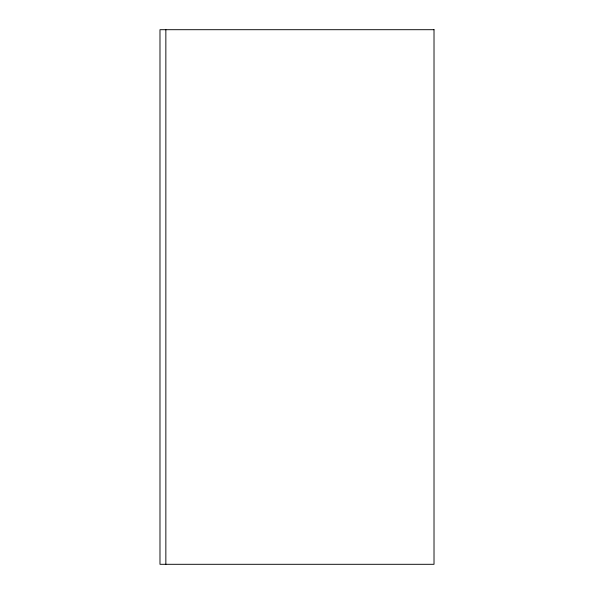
<?xml version="1.0" encoding="UTF-8"?>
<svg xmlns="http://www.w3.org/2000/svg" width="594" height="594" viewBox="0 0 594 594"><rect width="100%" height="100%" fill="white"/><g stroke="black" fill="none" stroke-linecap="round" stroke-linejoin="round"><path stroke-width="0.89" d="M165.852 29.7L165.852 564.3M434.014 29.7L159.986 29.7L159.986 564.3L434.014 564.3L434.014 29.7"/></g></svg>
